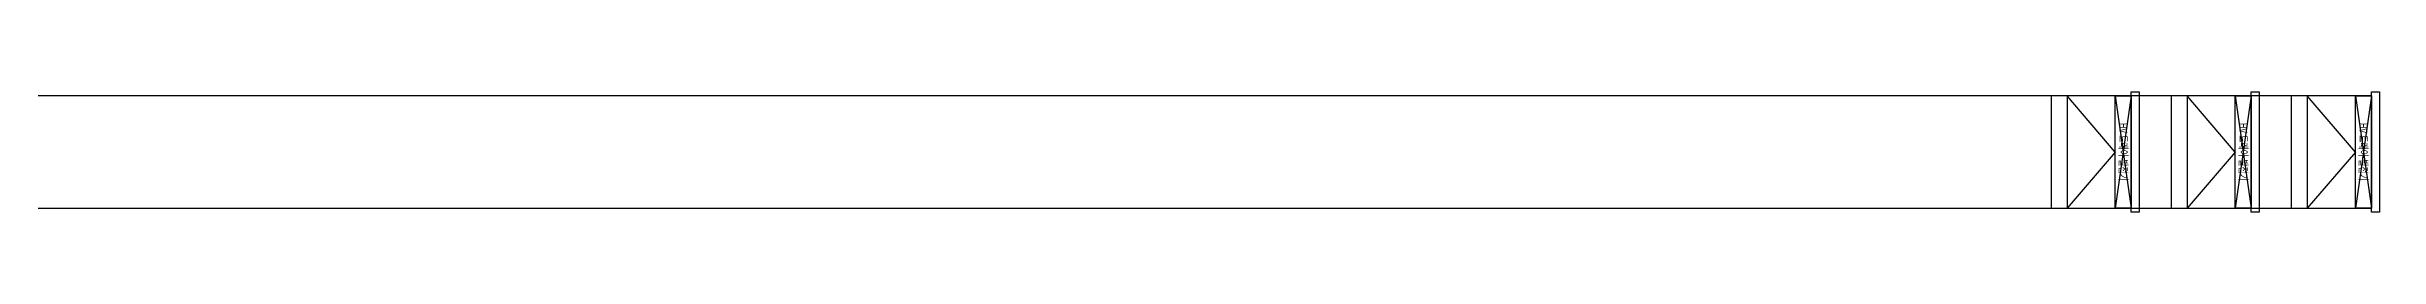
# Model space of a CAD drawing. Header units: millimetres. Extents: x 28900 to 374841, y -351975 to 849955.
# Drawn here: x 336475 to 351050, y -126475 to -125725 of the extents above; entities that cross this region are included whole.
import ezdxf
from ezdxf.enums import TextEntityAlignment as Align

# ---------------------------------------------------------------- set-up
doc = ezdxf.new("R2010")
doc.units = ezdxf.units.MM
doc.header["$LTSCALE"] = 150
doc.layers.add('-----26 Electrical Cable Tray_HV_발전기 B', color=103, linetype='Continuous')
doc.styles.add('ELEC', font='Dotum.ttf')

# ---------------------------------------------------------------- blocks, each defined once
blk = doc.blocks.new('A$529866197279')
at = {"color": 0}
for p, q in [((0, 400), (0, 500)), ((0, 500), (700, 500)), ((700, 500), (700, 400)), ((0, 0), (0, 400)), ((700, 400), (700, 0)), ((700, 0), (0, 0))]:
    blk.add_line(p, q, dxfattribs=at)
at = {"color": 8}
for p, q in [((350, 100), (0, 400)), ((0, 400), (700, 400)), ((350, 100), (700, 400)), ((700, 100), (0, 100)), ((0, 100), (700, 0)), ((0, 0), (700, 100))]:
    blk.add_line(p, q, dxfattribs=at)

msp = doc.modelspace()

# ---------------------------------------------------------------- linework, layer by layer
at = {"layer": '-----26 Electrical Cable Tray_HV_발전기 B', "elevation": 0}
msp.add_lwpolyline([(351000, -126450), (351000, -125750), (322050, -125750), (322050, -126450)], close=True, dxfattribs=at)
at = {"color": 0, "elevation": 0}
for points in [[(349400, -125775), (349400, -125750), (349500, -125750), (349500, -126450), (349400, -126450), (349400, -126425)], [(349500, -125725), (349550, -125725), (349550, -126475), (349500, -126475), (349500, -125725)], [(350150, -125775), (350150, -125750), (350250, -125750), (350250, -126450), (350150, -126450), (350150, -126425)], [(350250, -125725), (350300, -125725), (350300, -126475), (350250, -126475), (350250, -125725)], [(350900, -125775), (350900, -125750), (351000, -125750), (351000, -126450), (350900, -126450), (350900, -126425)], [(351000, -125725), (351050, -125725), (351050, -126475), (351000, -126475), (351000, -125725)]]:
    msp.add_lwpolyline(points, dxfattribs=at)

# ---------------------------------------------------------------- block references
at = {"layer": '-----26 Electrical Cable Tray_HV_발전기 B', "xscale": -1, "rotation": 90}
for p in [(349500, -125750), (350250, -125750), (351000, -125750)]:
    msp.add_blockref('A$529866197279', p, dxfattribs=at)

# ---------------------------------------------------------------- texts
at = {"color": 0, "style": 'ELEC', "width": 0.7}
for p in [(349450, -126100, 0), (350200, -126100, 0), (350950, -126100, 0)]:
    msp.add_text('HV 트레이-발전기', height=50, rotation=270, dxfattribs=at).set_placement(p, align=Align.MIDDLE_CENTER)

doc.saveas('drawing.dxf')
